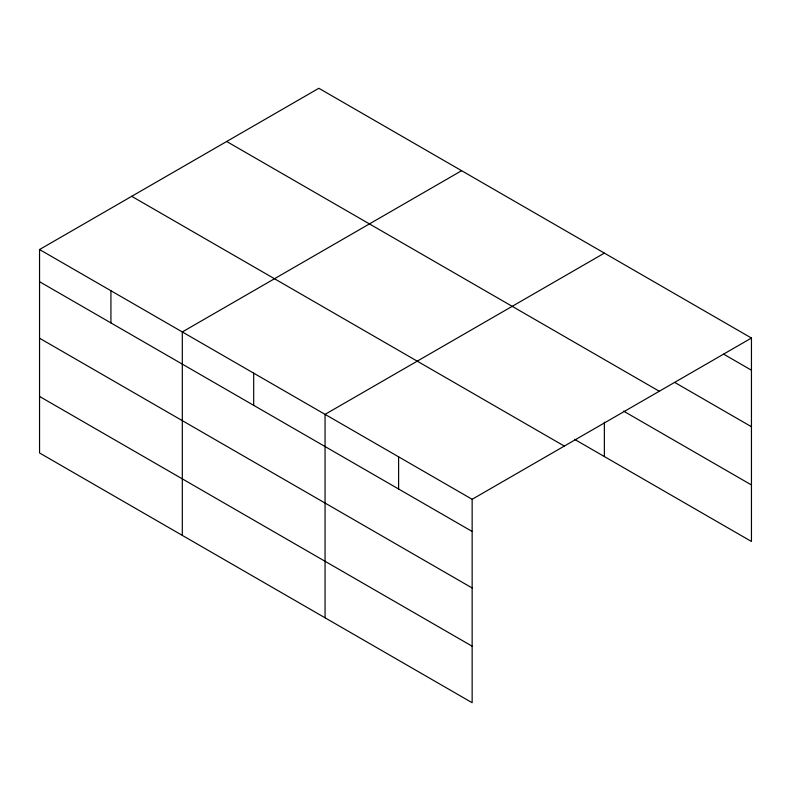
<?xml version="1.0" encoding="UTF-8"?>
<svg xmlns="http://www.w3.org/2000/svg" width="791" height="791" viewBox="0 0 791 791"><rect width="100%" height="100%" fill="white"/><g stroke="black" fill="none" stroke-linecap="round" stroke-linejoin="round"><path stroke-width="1.19" d="M39.55 249.531L472.148 499.289L472.148 702.724L39.55 452.966L39.55 249.531L318.852 88.276L751.45 338.034L751.45 541.469L574.543 439.331M461.608 170.698L182.306 331.953L182.306 535.388M604.364 253.12L325.061 414.375L325.061 617.801M472.148 499.289L751.45 338.034M723.735 354.21L751.45 370.208M674.713 382.419L751.45 426.725M226.681 141.49L659.279 391.248M623.555 411.112L751.45 484.952M131.721 196.316L564.319 446.075M39.55 281.715L472.148 531.463M39.55 338.222L472.148 587.98M39.55 396.449L472.148 646.207M604.364 422.147L604.364 456.545M398.605 456.832L398.605 489.006M253.684 373.164L253.684 405.338M110.928 290.742L110.928 322.916"/></g></svg>
